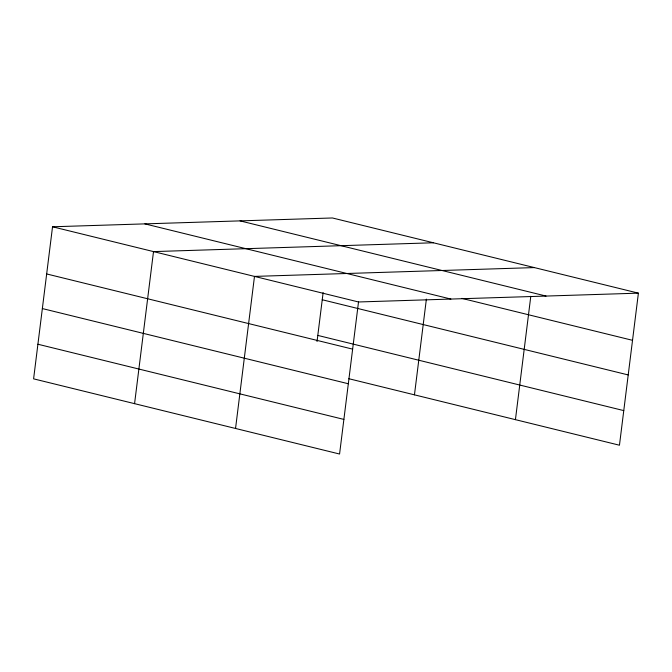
<?xml version="1.0" encoding="UTF-8"?>
<svg xmlns="http://www.w3.org/2000/svg" width="672" height="672" viewBox="0 0 672 672"><rect width="100%" height="100%" fill="white"/><g stroke="black" fill="none" stroke-linecap="round" stroke-linejoin="round"><path stroke-width="1.01" d="M638.4 293.152L332.43 217.972L52.542 226.783L33.6 378.848L339.57 454.028L358.512 301.972L638.4 293.152L619.458 445.217L348.827 378.714M134.568 403.662L153.51 251.597L433.398 242.777M235.544 428.467L254.486 276.402L534.366 267.59M317.041 341.527L323.131 292.622M414.456 394.842L426.384 299.107M515.432 419.656L530.796 296.302M240.064 220.878L546.034 296.058M461.857 298.376L632.528 340.318M144.9 223.877L450.878 299.057M52.542 226.783L358.512 301.972M322.241 299.754L628.211 374.934M317.797 335.412L623.767 410.6M46.662 273.949L352.64 349.138M42.353 308.566L348.331 383.754M37.909 344.232L343.888 419.412"/></g></svg>
